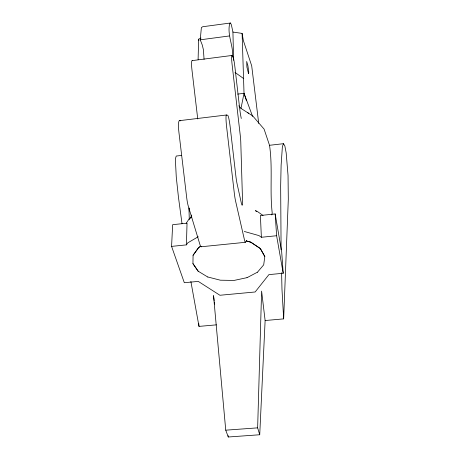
<?xml version="1.0" encoding="UTF-8"?>
<svg xmlns="http://www.w3.org/2000/svg" width="460" height="460" viewBox="0 0 460 460"><rect width="100%" height="100%" fill="white"/><g stroke="black" fill="none" stroke-linecap="round" stroke-linejoin="round"><path stroke-width="0.69" d="M204.073 59.386L203.389 49.605L202.199 44.792L200.226 39.819L201.382 27.571L202.653 26.743L230.489 23L231.38 24.834L232.933 32.062L233.594 60.289M232.639 57.115C233.502 45.672 227.079 35.236 229.632 23.776L230.489 23M198.099 59.702L198.622 39.175L200.986 38.013M171.58 246.387L186.421 244.881L187.036 223.175L172.649 224.681L171.58 246.387L184.316 282.722L198.26 281.388L219.926 295.262L255.15 291.979L268.899 274.626L283.205 273.257L281.692 251.902L275.172 213.94L260.394 215.487L261.372 237.279L276.621 235.733L283.205 273.257M259.727 434.752L257.64 427.857L261.608 291.123L265.127 320.528L259.727 434.752L228.275 437L225.745 430.175L213.538 295.608L214.159 300.587M265.127 320.528L283.659 318.884L288.305 199.393L288.046 175.542L286.166 152.829L284.843 145.941L283.486 143.687L269.525 145.297L264.08 129.093L252.712 115.903L240.982 108.405L238.763 105.76M271.814 214.935L272.199 212.848C269.629 190.371 272.843 167.704 269.525 145.297M240.982 108.405L244.024 93.311L242.109 33.402L232.933 32.062M283.486 143.687L282.382 146.613L281.112 165.33L280.657 186.041L281.106 249.797M190.405 218.224L191.722 215.004M246.525 240.315L245.508 242.196A11.235 1.046 84.1 0 1 244.501 240.074L235.577 201.043A11.914 1.184 83.8 0 1 234.272 192.884L226.613 126.822A11.989 1.196 83.3 0 1 226.464 114.994L179.498 120.658A11.902 1.92 83 0 0 178.94 132.486L186.748 198.047A11.828 1.909 83.8 0 0 188.289 206.12L199.95 244.582A11.161 1.685 84.3 0 0 201.417 246.646M186.421 244.881L187.783 242.845L198.237 236.739M186.214 223.226L189.405 218.506L191.791 217.062M193.068 255.3L198.731 247.474L200.514 246.451M257.404 272.274L263.701 264.833L264.816 256.525L260.348 248.532L250.809 242.167M200.238 246.554L198.731 247.417L193.079 255.231L192.941 263.655L198.174 271.256M246.997 277.708L257.399 272.216M246.991 277.656L234.036 280.433L220.34 280.197L207.799 276.989M200.226 39.819L229.247 35.972M192.136 60.628L231.846 55.482M237.659 94.099L244.024 93.311L252.62 116.472M181.671 155.417L176.243 156.043L175.34 158.907L176.272 177.071L178.445 197.167L182.022 223.761M201.135 246.767L245.335 242.305M190.871 281.434L199.002 326.399L216.459 324.846M225.745 430.175L257.64 427.857M179.498 120.658L180.78 120.773M226.464 114.994L227.677 115.259A11.805 1.156 83.3 0 1 230.19 127.069L235.842 175.892A11.391 1.087 83.7 0 0 237.078 183.77L241.247 202.67A11.075 1.023 83.8 0 0 242.546 201.238L240.775 142.059A10.327 0.885 83.4 0 0 240.2 134.866L232.127 64.722A10.195 0.839 83 0 1 231.932 55.533L232.886 56.534A10.057 0.822 83 0 1 234.945 67.332L239.723 108.865A9.712 0.782 83.3 0 0 240.758 115.828L241.276 118.49M246.433 240.954L250.78 242.155M246.439 241.005L250.815 242.219L260.348 248.59L264.822 256.577M244.283 231.466L258.986 235.6L261.372 237.279M207.799 277.046L198.179 271.204L192.947 263.597M263.057 215.504L257.197 211.358L255.375 210.651L256.536 211.468M235.02 72.415L243.76 78.648M247.785 112.504L248.636 113.66M244.024 93.311L246.451 100.769M198.622 39.175L198.944 40.578M242.109 33.402L243.346 40.503L251.706 65.889L258.715 123.406M214.331 302.013L214.596 304.146M197.737 118.939L191.958 69.874A10.131 1.357 82.5 0 1 192.268 60.674M228.131 435.568L228.275 437M198.749 323.553L199.002 326.399M189.089 207.96L189.319 210.801M275.172 213.94L276.621 235.733M283.659 318.884L281.974 289.219L281.612 272.734M188.968 208.679L189.29 219.759M248.762 72.214L248.549 73.692L246.911 67.074L246.675 61.439L247.905 65.694L248.762 72.214"/></g></svg>
